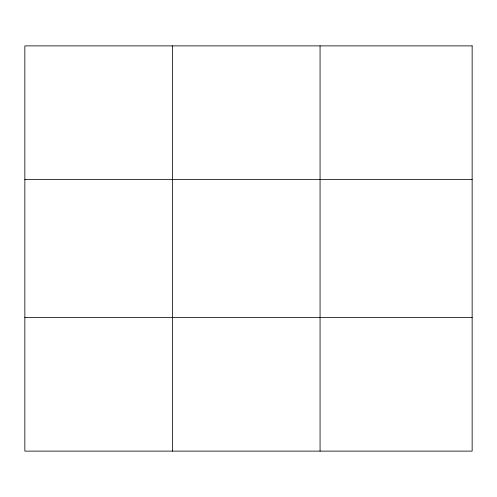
<?xml version="1.0" encoding="UTF-8"?>
<svg xmlns="http://www.w3.org/2000/svg" width="497" height="497" viewBox="0 0 497 497"><rect width="100%" height="100%" fill="white"/><g stroke="black" fill="none" stroke-linecap="round" stroke-linejoin="round"><path stroke-width="0.75" d="M172.459 45.879L172.459 451.121M320.068 45.879L320.068 451.121M24.85 179.61L472.15 179.61M24.85 317.39L472.15 317.39M472.15 45.879L472.15 451.121L24.85 451.121L24.85 45.879L472.15 45.879"/></g></svg>
